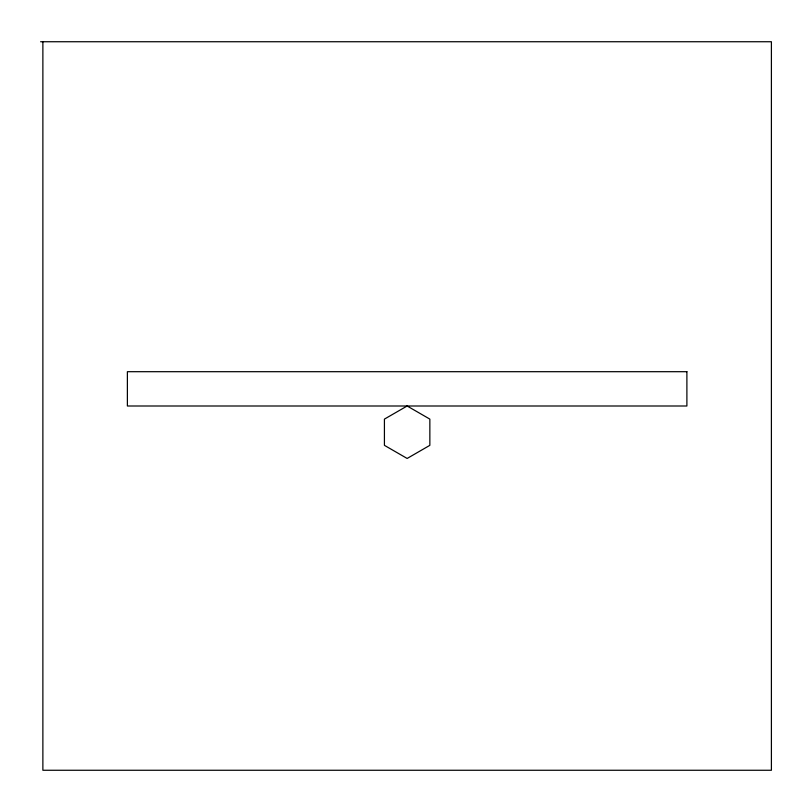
<?xml version="1.0" encoding="UTF-8"?>
<svg xmlns="http://www.w3.org/2000/svg" width="812" height="812" viewBox="0 0 812 812"><rect width="100%" height="100%" fill="white"/><g stroke="black" fill="none" stroke-linecap="round" stroke-linejoin="round"><path stroke-width="1.22" d="M40.6 41.737L771.4 41.737L771.4 770.263L42.874 770.263L42.874 41.737M407.137 406L384.421 419.114L384.421 445.341L407.137 458.455L429.852 445.341L429.852 419.114L407.137 406M686.891 371.693L127.382 371.693L127.382 406L686.891 406L686.891 371.693"/></g></svg>
